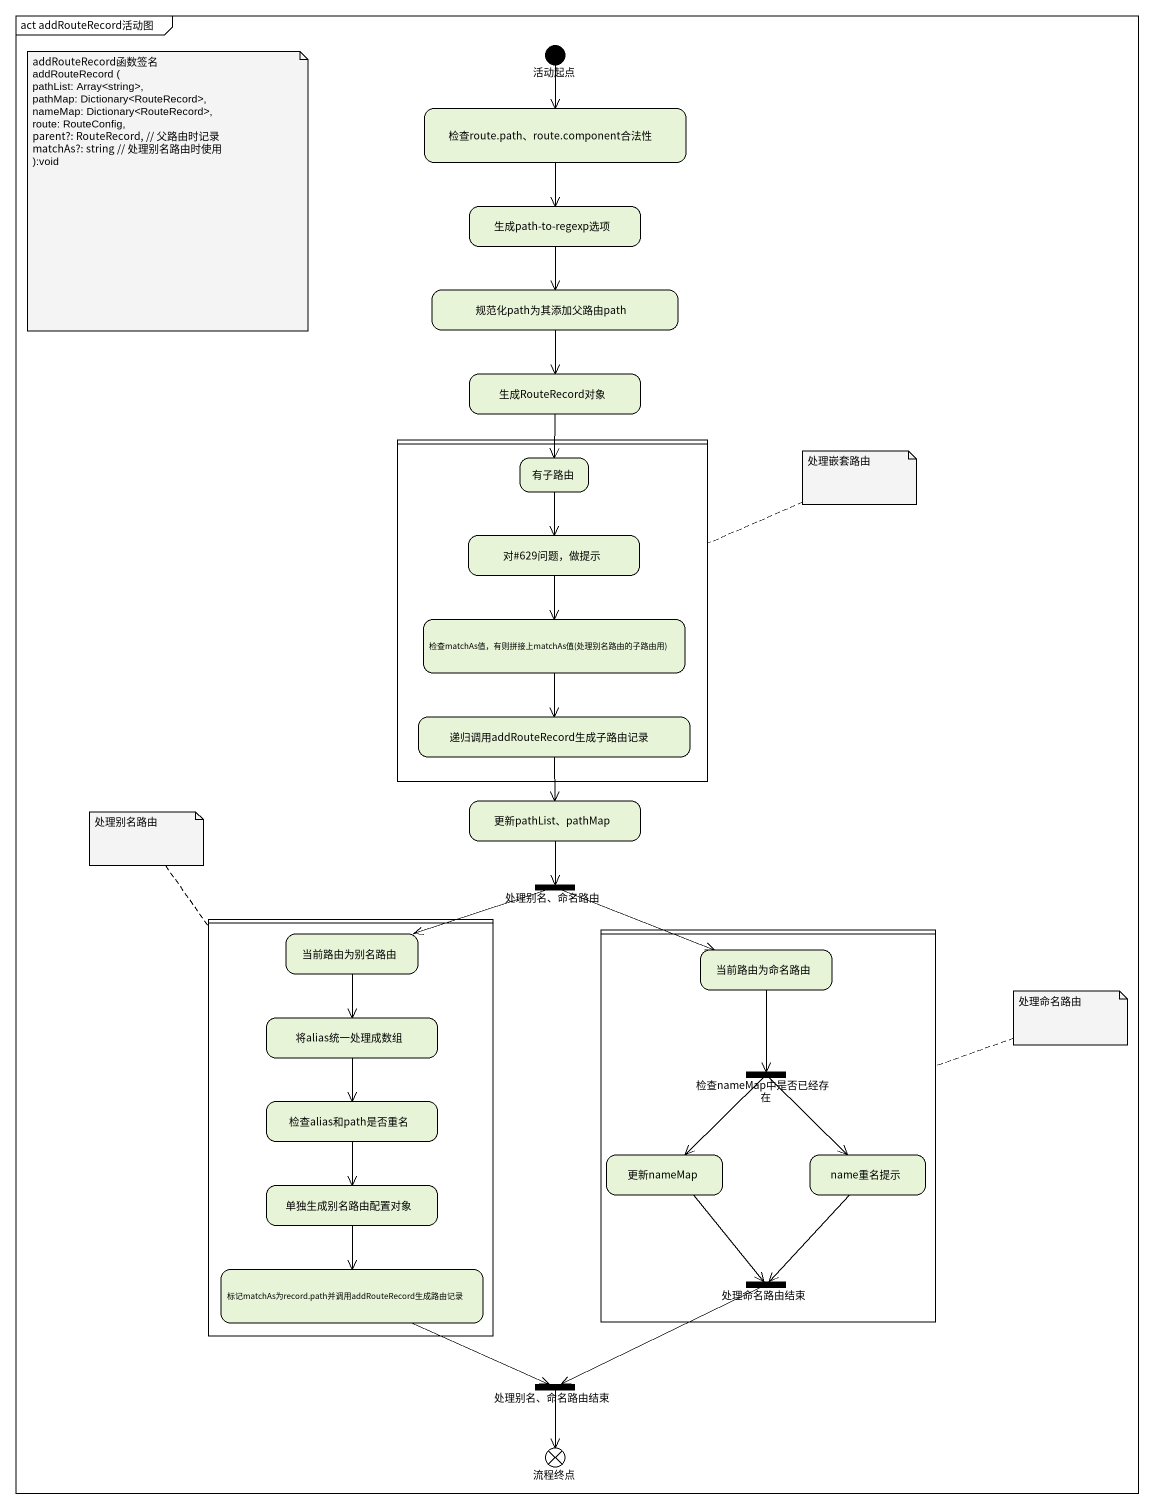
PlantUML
@startuml
mainframe act addRouteRecord活动图
hide empty description
state 活动起点 <<start>>
state "检查route.path、route.component合法性" as 检查route_path_route
state "生成path-to-regexp选项" as 生成path_to_regexp选项
state 规范化path为其添加父路由path
state 生成RouteRecord对象
state " " as lane1 <<partition>> {
  state 有子路由
  state "对#629问题，做提示" as 对_629问题_做提示
  state "检查matchAs值，有则拼接上matchAs值(处理别名路由的子路由用)" as 检查matchAs值_有则拼接上matchAs值
  state 递归调用addRouteRecord生成子路由记录
}
state "更新pathList、pathMap" as 更新pathList_pathMap
state "处理别名、命名路由" as 处理别名_命名路由 <<fork>>
state " " as lane2 <<partition>> {
  state 当前路由为别名路由
  state 将alias统一处理成数组
  state 检查alias和path是否重名
  state 单独生成别名路由配置对象
  state "标记matchAs为record.path并调用addRouteRecord生成路由记录" as 标记matchAs为record
}
state " " as lane3 <<partition>> {
  state 当前路由为命名路由
  state 检查nameMap中是否已经存在 <<fork>>
  state 更新nameMap
  state name重名提示
  state 处理命名路由结束 <<join>>
}
state "处理别名、命名路由结束" as 处理别名_命名路由结束 <<join>>
state 流程终点 <<end>>
活动起点 --> 检查route_path_route
检查route_path_route --> 生成path_to_regexp选项
生成path_to_regexp选项 --> 规范化path为其添加父路由path
规范化path为其添加父路由path --> 生成RouteRecord对象
生成RouteRecord对象 --> 有子路由
有子路由 --> 对_629问题_做提示
对_629问题_做提示 --> 检查matchAs值_有则拼接上matchAs值
检查matchAs值_有则拼接上matchAs值 --> 递归调用addRouteRecord生成子路由记录
递归调用addRouteRecord生成子路由记录 --> 更新pathList_pathMap
更新pathList_pathMap --> 处理别名_命名路由
处理别名_命名路由 -left-> 当前路由为别名路由
处理别名_命名路由 -right-> 当前路由为命名路由
当前路由为别名路由 --> 将alias统一处理成数组
当前路由为命名路由 --> 检查nameMap中是否已经存在
将alias统一处理成数组 --> 检查alias和path是否重名
检查nameMap中是否已经存在 --> 更新nameMap
检查nameMap中是否已经存在 --> name重名提示
检查alias和path是否重名 --> 单独生成别名路由配置对象
更新nameMap --> 处理命名路由结束
name重名提示 --> 处理命名路由结束
单独生成别名路由配置对象 --> 标记matchAs为record
标记matchAs为record -right-> 处理别名_命名路由结束
处理命名路由结束 -left-> 处理别名_命名路由结束
处理别名_命名路由结束 --> 流程终点
note as N1
  addRouteRecord函数签名
  addRouteRecord (
  pathList: Array<string>,
  pathMap: Dictionary<RouteRecord>,
  nameMap: Dictionary<RouteRecord>,
  route: RouteConfig,
  parent?: RouteRecord, // 父路由时记录
  matchAs?: string // 处理别名路由时使用
  ):void
end note
note right of lane1 : 处理嵌套路由
note top of lane2 : 处理别名路由
note right of lane3 : 处理命名路由
@enduml
